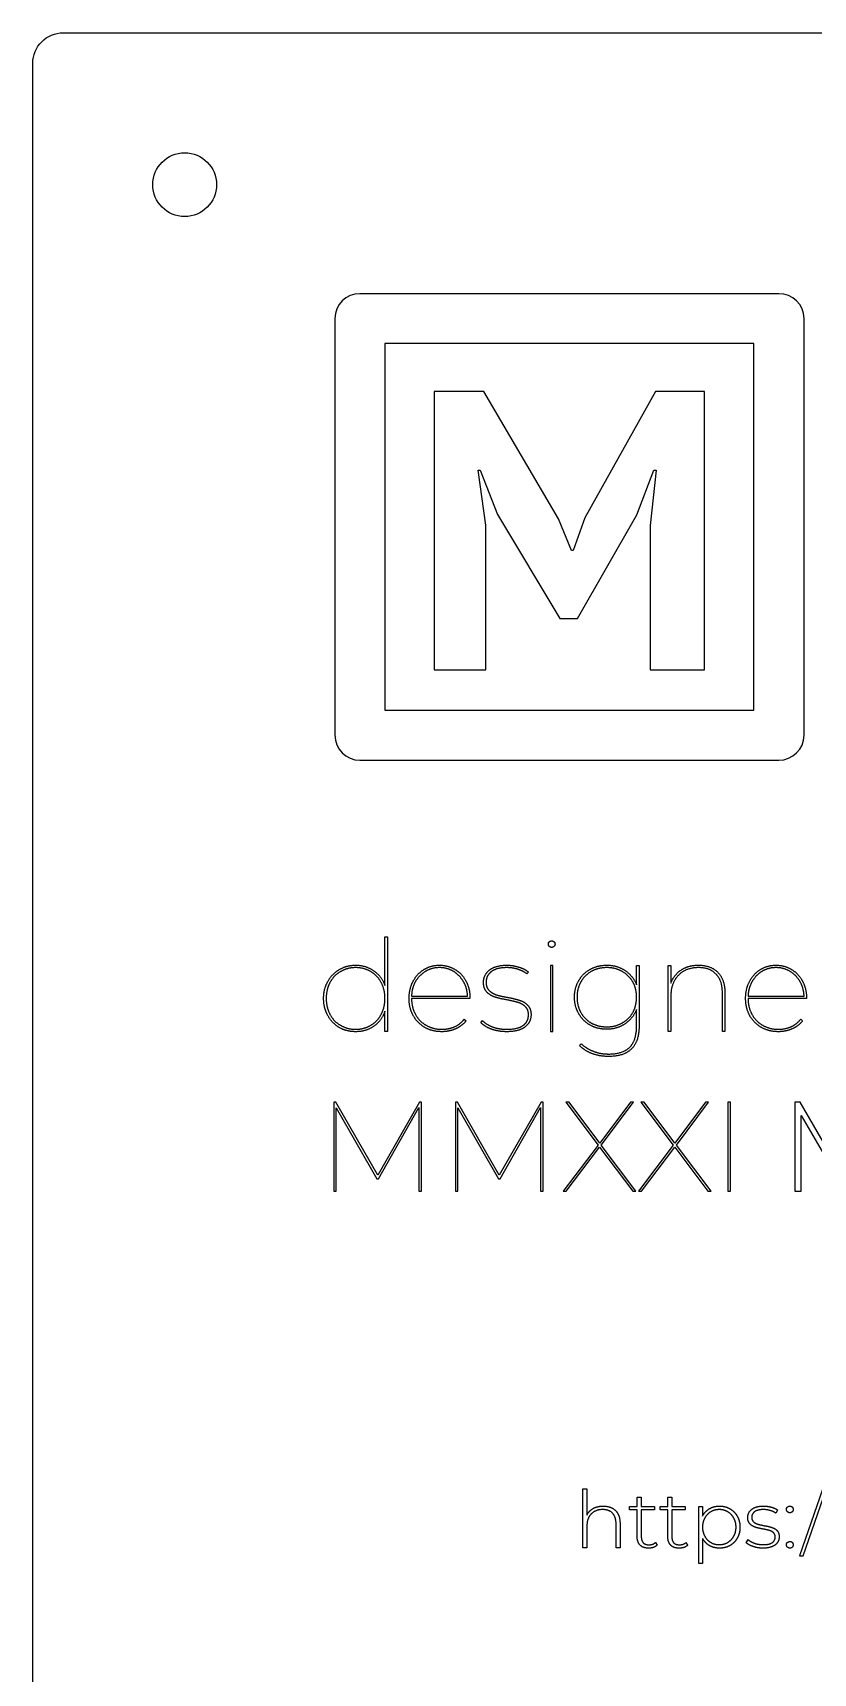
# Model space of a CAD drawing. Header units: millimetres. Extents: x 0 to 943, y 0 to 434.
# Drawn here: x 0 to 51.4, y 326 to 434 of the extents above; entities that cross this region are included whole.
import ezdxf

# ---------------------------------------------------------------- set-up
doc = ezdxf.new("R2010")
doc.units = ezdxf.units.MM
doc.header["$MEASUREMENT"] = 0
doc.layers.add('cut', color=7, linetype='Continuous')
doc.layers.add('engrave filled', color=160, linetype='Continuous')

msp = doc.modelspace()

# ---------------------------------------------------------------- linework, layer by layer
at = {"layer": 'cut'}
msp.add_lwpolyline([(2, 314, -0.414214), (0, 316), (0, 432, -0.414214), (2, 434), (941, 434, -0.414214), (943, 432), (943, 2, -0.414214), (941, 0), (2, 0, -0.414214), (0, 2), (0, 123, -0.414214), (2, 125), (123, 125, 0.414214), (125, 127), (125, 312, 0.414214), (123, 314)], format="xyb", close=True, dxfattribs=at)
msp.add_circle((10, 424), 2.1, dxfattribs=at)
at = {"layer": 'engrave filled'}
for p, q in [((23.19, 371.26), (23.19, 374.46)), ((23.19, 374.46), (23.36, 374.46)), ((23.36, 374.46), (23.36, 368.24)), ((32.64, 372.15), (32.54, 372.02)), ((39.76, 371.31), (39.76, 372.57)), ((39.76, 372.57), (39.93, 372.57)), ((39.93, 372.57), (39.93, 368.63)), ((41.85, 368.24), (41.85, 372.57)), ((41.85, 372.57), (42.02, 372.57)), ((42.02, 372.57), (42.02, 371.42)), ((24.94, 370.57), (28.63, 370.57)), ((42.02, 370.6), (42.02, 368.24)), ((45.41, 368.24), (45.41, 370.8)), ((45.57, 370.8), (45.57, 368.24)), ((47.1, 370.57), (50.79, 370.57)), ((23.19, 368.24), (23.19, 369.57)), ((28.79, 370.41), (24.94, 370.41)), ((28.79, 370.45), (28.79, 370.41)), ((39.76, 368.6), (39.76, 369.69)), ((50.95, 370.41), (47.1, 370.41)), ((50.95, 370.45), (50.95, 370.41)), ((28.41, 369.05), (28.53, 368.93)), ((29.51, 368.81), (29.61, 368.95)), ((50.57, 369.05), (50.69, 368.93)), ((23.36, 368.24), (23.19, 368.24)), ((36, 367.31), (36.12, 367.43)), ((42.02, 368.24), (41.85, 368.24)), ((45.57, 368.24), (45.41, 368.24)), ((36.23, 334.23), (36.23, 338.11)), ((36.23, 338.11), (36.49, 338.11)), ((36.49, 338.11), (36.49, 336.39)), ((39.8, 336.96), (39.8, 337.56)), ((39.8, 337.56), (40.07, 337.56)), ((40.07, 337.56), (40.07, 336.96)), ((41.82, 336.96), (41.82, 337.56)), ((41.82, 337.56), (42.08, 337.56)), ((42.08, 337.56), (42.08, 336.96)), ((39.3, 336.74), (39.3, 336.96)), ((39.3, 336.96), (39.8, 336.96)), ((39.8, 336.74), (39.3, 336.74)), ((39.8, 334.95), (39.8, 336.74)), ((40.07, 336.96), (40.94, 336.96)), ((40.94, 336.74), (40.07, 336.74)), ((40.07, 336.74), (40.07, 334.98)), ((40.94, 336.96), (40.94, 336.74)), ((41.31, 336.74), (41.31, 336.96)), ((41.31, 336.96), (41.82, 336.96)), ((41.82, 336.74), (41.31, 336.74)), ((41.82, 334.95), (41.82, 336.74)), ((42.08, 336.96), (42.95, 336.96)), ((42.95, 336.74), (42.08, 336.74)), ((42.08, 336.74), (42.08, 334.98)), ((42.95, 336.96), (42.95, 336.74)), ((43.85, 333.21), (43.85, 336.96)), ((43.85, 336.96), (44.1, 336.96)), ((44.1, 336.96), (44.1, 336.32)), ((49.05, 336.72), (48.93, 336.51)), ((36.49, 335.68), (36.49, 334.23)), ((38.41, 334.23), (38.41, 335.8)), ((38.67, 335.83), (38.67, 334.23)), ((36.49, 334.23), (36.23, 334.23)), ((38.67, 334.23), (38.41, 334.23)), ((41, 334.58), (41.11, 334.4)), ((43.01, 334.58), (43.12, 334.4)), ((44.11, 334.85), (44.11, 333.21)), ((46.98, 334.56), (47.1, 334.77)), ((44.11, 333.21), (43.85, 333.21))]:
    msp.add_line(p, q, dxfattribs=at)
msp.add_lwpolyline([(21.54, 416.82, 0.413703), (19.89, 415.18), (19.89, 387.74, 0.413703), (21.54, 386.1), (49.13, 386.1, 0.414066), (50.79, 387.74), (50.79, 415.18, 0.414066), (49.13, 416.82)], format="xyb", close=True, dxfattribs=at)
for points in [[(47.48, 413.53), (23.19, 413.53), (23.19, 389.4), (47.48, 389.4)], [(41.05, 405.19), (40.66, 401.55), (40.66, 392.04), (44.24, 392.04), (44.24, 410.37), (41, 410.37), (36.36, 402.05), (35.58, 399.9), (35.47, 399.9), (34.61, 401.99), (29.71, 410.37), (26.44, 410.37), (26.44, 392.04), (29.84, 392.04), (29.84, 401.57), (29.32, 405.19), (29.45, 405.19), (30.6, 402.28), (34.71, 395.42), (35.87, 395.42), (39.77, 402.26), (40.89, 405.19)], [(34.25, 372.57), (34.09, 372.57), (34.09, 368.24), (34.25, 368.24)], [(25.6, 357.71), (25.6, 363.58), (25.46, 363.58), (22.71, 358.77), (19.96, 363.58), (19.82, 363.58), (19.82, 357.71), (19.98, 357.71), (19.98, 363.2), (22.66, 358.54), (22.76, 358.54), (25.43, 363.22), (25.43, 357.71)], [(33.61, 357.71), (33.61, 363.58), (33.47, 363.58), (30.72, 358.77), (27.97, 363.58), (27.83, 363.58), (27.83, 357.71), (27.99, 357.71), (27.99, 363.2), (30.67, 358.54), (30.77, 358.54), (33.44, 363.22), (33.44, 357.71)], [(37.32, 360.62), (39.51, 357.71), (39.72, 357.71), (37.43, 360.74), (39.55, 363.58), (39.35, 363.58), (37.33, 360.87), (35.31, 363.58), (35.1, 363.58), (37.22, 360.74), (34.93, 357.71), (35.13, 357.71)], [(42.27, 360.62), (44.46, 357.71), (44.67, 357.71), (42.38, 360.74), (44.5, 363.58), (44.3, 363.58), (42.28, 360.87), (40.26, 363.58), (40.05, 363.58), (42.17, 360.74), (39.88, 357.71), (40.08, 357.71)], [(45.95, 363.58), (45.78, 363.58), (45.78, 357.71), (45.95, 357.71)], [(55.72, 362.73), (55.73, 357.71), (56.15, 357.71), (56.14, 363.58), (55.79, 363.58), (53.16, 359.04), (50.54, 363.58), (50.18, 363.58), (50.18, 357.71), (50.6, 357.71), (50.6, 362.71), (53.05, 358.49), (53.26, 358.49)], [(52.45, 338.64), (52.21, 338.64), (50.48, 333.7), (50.72, 333.7)]]:
    msp.add_lwpolyline(points, close=True, dxfattribs=at)
for points in [[(33.95, 373.99), (33.95, 374.08), (34.01, 374.14)], [(34.01, 373.84), (33.95, 373.91), (33.95, 373.99)], [(34.01, 374.14), (34.08, 374.21), (34.17, 374.21)], [(34.17, 373.77), (34.08, 373.77), (34.01, 373.84)], [(34.17, 374.21), (34.25, 374.21), (34.32, 374.14)], [(34.32, 373.84), (34.25, 373.77), (34.17, 373.77)], [(34.32, 374.14), (34.39, 374.08), (34.39, 373.99)], [(34.39, 373.99), (34.39, 373.91), (34.32, 373.84)], [(19.43, 371.53), (19.71, 372.04), (20.18, 372.31)], [(20.27, 372.18), (19.82, 371.93), (19.57, 371.46)], [(20.18, 372.31), (20.67, 372.6), (21.26, 372.6)], [(21.26, 372.44), (20.71, 372.44), (20.27, 372.18)], [(21.26, 372.6), (21.93, 372.6), (22.45, 372.23)], [(22.25, 372.18), (21.8, 372.44), (21.26, 372.44)], [(22.94, 371.46), (22.69, 371.93), (22.25, 372.18)], [(22.45, 372.23), (22.98, 371.87), (23.19, 371.26)], [(25.04, 371.53), (25.3, 372.04), (25.75, 372.31)], [(25.87, 372.2), (25.46, 371.95), (25.2, 371.53)], [(25.75, 372.31), (26.21, 372.6), (26.78, 372.6)], [(26.78, 372.44), (26.28, 372.44), (25.87, 372.2)], [(26.78, 372.6), (27.34, 372.6), (27.8, 372.32)], [(27.69, 372.2), (27.28, 372.44), (26.78, 372.44)], [(28.35, 371.53), (28.1, 371.95), (27.69, 372.2)], [(27.8, 372.32), (28.26, 372.05), (28.52, 371.56)], [(29.68, 371.48), (29.68, 371.95), (30.06, 372.27)], [(30.19, 372.17), (29.85, 371.91), (29.85, 371.48)], [(30.06, 372.27), (30.46, 372.6), (31.21, 372.6)], [(31.21, 372.44), (30.53, 372.44), (30.19, 372.17)], [(31.21, 372.6), (31.61, 372.6), (32.01, 372.47)], [(31.94, 372.33), (31.59, 372.44), (31.21, 372.44)], [(32.54, 372.02), (32.29, 372.22), (31.94, 372.33)], [(32.01, 372.47), (32.4, 372.36), (32.64, 372.15)], [(35.95, 371.58), (36.22, 372.06), (36.71, 372.33)], [(36.78, 372.19), (36.34, 371.94), (36.09, 371.5)], [(36.71, 372.33), (37.19, 372.6), (37.8, 372.6)], [(37.8, 372.44), (37.24, 372.44), (36.78, 372.19)], [(37.8, 372.6), (38.48, 372.6), (39, 372.25)], [(38.8, 372.19), (38.36, 372.44), (37.8, 372.44)], [(39.51, 371.5), (39.26, 371.94), (38.8, 372.19)], [(39, 372.25), (39.53, 371.89), (39.76, 371.31)], [(42.02, 371.42), (42.22, 371.97), (42.69, 372.28)], [(42.51, 371.93), (42.02, 371.43), (42.02, 370.6)], [(43.85, 372.44), (43, 372.44), (42.51, 371.93)], [(42.69, 372.28), (43.16, 372.6), (43.84, 372.6)], [(43.84, 372.6), (44.65, 372.6), (45.11, 372.13)], [(44.99, 372.01), (44.59, 372.44), (43.85, 372.44)], [(45.41, 370.8), (45.41, 371.59), (44.99, 372.01)], [(45.11, 372.13), (45.57, 371.67), (45.57, 370.8)], [(47.2, 371.53), (47.46, 372.04), (47.91, 372.31)], [(48.03, 372.2), (47.62, 371.95), (47.37, 371.53)], [(47.91, 372.31), (48.37, 372.6), (48.94, 372.6)], [(48.94, 372.44), (48.44, 372.44), (48.03, 372.2)], [(48.94, 372.6), (49.5, 372.6), (49.96, 372.32)], [(49.85, 372.2), (49.44, 372.44), (48.94, 372.44)], [(50.52, 371.53), (50.26, 371.95), (49.85, 372.2)], [(49.96, 372.32), (50.42, 372.05), (50.68, 371.56)], [(19.15, 370.41), (19.15, 371.04), (19.43, 371.53)], [(19.57, 371.46), (19.32, 371), (19.32, 370.41)], [(23.19, 370.41), (23.19, 371), (22.94, 371.46)], [(24.78, 370.41), (24.78, 371.04), (25.04, 371.53)], [(25.2, 371.53), (24.96, 371.1), (24.94, 370.57)], [(28.63, 370.57), (28.61, 371.1), (28.35, 371.53)], [(28.52, 371.56), (28.79, 371.07), (28.79, 370.45)], [(29.89, 370.84), (29.68, 371.07), (29.68, 371.48)], [(29.85, 371.48), (29.85, 371.14), (30.05, 370.94)], [(30.42, 370.5), (30.11, 370.61), (29.89, 370.84)], [(30.05, 370.94), (30.24, 370.75), (30.52, 370.65)], [(30.52, 370.65), (30.81, 370.56), (31.28, 370.48)], [(35.67, 370.5), (35.67, 371.1), (35.95, 371.58)], [(36.09, 371.5), (35.84, 371.06), (35.84, 370.5)], [(39.76, 370.5), (39.76, 371.06), (39.51, 371.5)], [(46.94, 370.41), (46.94, 371.04), (47.2, 371.53)], [(47.37, 371.53), (47.12, 371.1), (47.1, 370.57)], [(50.79, 370.57), (50.77, 371.1), (50.52, 371.53)], [(50.68, 371.56), (50.95, 371.07), (50.95, 370.45)], [(19.43, 369.28), (19.15, 369.78), (19.15, 370.41)], [(19.32, 370.41), (19.32, 369.83), (19.57, 369.36)], [(23.19, 369.57), (22.98, 368.95), (22.46, 368.58)], [(22.94, 369.36), (23.19, 369.83), (23.19, 370.41)], [(25.05, 369.28), (24.78, 369.78), (24.78, 370.41)], [(24.94, 370.41), (24.94, 369.83), (25.2, 369.36)], [(31.24, 370.31), (30.73, 370.4), (30.42, 370.5)], [(31.99, 370.13), (31.72, 370.22), (31.24, 370.31)], [(31.28, 370.48), (31.79, 370.38), (32.09, 370.28)], [(32.45, 369.85), (32.27, 370.04), (31.99, 370.13)], [(32.09, 370.28), (32.39, 370.18), (32.6, 369.95)], [(32.64, 369.34), (32.64, 369.67), (32.45, 369.85)], [(32.6, 369.95), (32.81, 369.73), (32.81, 369.34)], [(35.95, 369.41), (35.67, 369.89), (35.67, 370.5)], [(35.84, 370.5), (35.84, 369.93), (36.09, 369.48)], [(36.09, 369.48), (36.34, 369.04), (36.78, 368.79)], [(38.8, 368.79), (39.26, 369.04), (39.51, 369.48)], [(39.76, 369.69), (39.53, 369.1), (39, 368.74)], [(39.51, 369.48), (39.76, 369.93), (39.76, 370.5)], [(47.21, 369.28), (46.94, 369.78), (46.94, 370.41)], [(47.1, 370.41), (47.1, 369.83), (47.36, 369.36)], [(20.18, 368.49), (19.71, 368.78), (19.43, 369.28)], [(19.57, 369.36), (19.82, 368.89), (20.27, 368.64)], [(21.26, 368.22), (20.67, 368.22), (20.18, 368.49)], [(20.27, 368.64), (20.71, 368.38), (21.26, 368.38)], [(21.26, 368.38), (21.8, 368.38), (22.25, 368.64)], [(22.46, 368.58), (21.94, 368.22), (21.26, 368.22)], [(22.25, 368.64), (22.69, 368.89), (22.94, 369.36)], [(25.82, 368.49), (25.34, 368.78), (25.05, 369.28)], [(25.2, 369.36), (25.46, 368.89), (25.91, 368.64)], [(26.94, 368.22), (26.32, 368.22), (25.82, 368.49)], [(25.91, 368.64), (26.37, 368.38), (26.94, 368.38)], [(26.94, 368.38), (27.38, 368.38), (27.77, 368.54)], [(27.83, 368.4), (27.41, 368.22), (26.94, 368.22)], [(27.77, 368.54), (28.16, 368.72), (28.41, 369.05)], [(28.53, 368.93), (28.25, 368.58), (27.83, 368.4)], [(30.22, 368.38), (29.76, 368.55), (29.51, 368.81)], [(29.61, 368.95), (29.86, 368.7), (30.28, 368.53)], [(31.2, 368.22), (30.68, 368.22), (30.22, 368.38)], [(30.28, 368.53), (30.71, 368.38), (31.2, 368.38)], [(31.2, 368.38), (31.94, 368.38), (32.29, 368.63)], [(32.4, 368.52), (31.99, 368.22), (31.2, 368.22)], [(32.29, 368.63), (32.64, 368.89), (32.64, 369.34)], [(32.81, 369.34), (32.81, 368.83), (32.4, 368.52)], [(36.71, 368.65), (36.22, 368.93), (35.95, 369.41)], [(37.8, 368.38), (37.19, 368.38), (36.71, 368.65)], [(36.78, 368.79), (37.24, 368.54), (37.8, 368.54)], [(37.8, 368.54), (38.36, 368.54), (38.8, 368.79)], [(39, 368.74), (38.48, 368.38), (37.8, 368.38)], [(39.31, 367.2), (39.76, 367.65), (39.76, 368.6)], [(39.93, 368.63), (39.93, 367.59), (39.43, 367.09)], [(47.99, 368.49), (47.5, 368.78), (47.21, 369.28)], [(47.36, 369.36), (47.62, 368.89), (48.07, 368.64)], [(49.1, 368.22), (48.48, 368.22), (47.99, 368.49)], [(48.07, 368.64), (48.53, 368.38), (49.1, 368.38)], [(49.1, 368.38), (49.54, 368.38), (49.93, 368.54)], [(49.99, 368.4), (49.57, 368.22), (49.1, 368.22)], [(49.93, 368.54), (50.32, 368.72), (50.57, 369.05)], [(50.69, 368.93), (50.41, 368.58), (49.99, 368.4)], [(36.82, 366.78), (36.31, 366.98), (36, 367.31)], [(36.12, 367.43), (36.46, 367.1), (36.92, 366.93)], [(37.92, 366.59), (37.33, 366.59), (36.82, 366.78)], [(36.92, 366.93), (37.38, 366.75), (37.92, 366.75)], [(37.92, 366.75), (38.86, 366.75), (39.31, 367.2)], [(39.43, 367.09), (38.94, 366.59), (37.92, 366.59)], [(36.49, 336.39), (36.63, 336.67), (36.91, 336.83)], [(36.77, 336.46), (36.49, 336.17), (36.49, 335.68)], [(37.53, 336.75), (37.05, 336.75), (36.77, 336.46)], [(36.91, 336.83), (37.19, 336.98), (37.56, 336.98)], [(38.18, 336.51), (37.95, 336.75), (37.53, 336.75)], [(37.56, 336.98), (38.08, 336.98), (38.38, 336.68)], [(38.41, 335.8), (38.41, 336.26), (38.18, 336.51)], [(38.38, 336.68), (38.67, 336.39), (38.67, 335.83)], [(44.1, 336.32), (44.26, 336.63), (44.55, 336.8)], [(44.25, 336.19), (44.1, 335.93), (44.1, 335.59)], [(44.64, 336.6), (44.39, 336.45), (44.25, 336.19)], [(44.55, 336.8), (44.85, 336.98), (45.22, 336.98)], [(45.2, 336.75), (44.89, 336.75), (44.64, 336.6)], [(45.77, 336.6), (45.52, 336.75), (45.2, 336.75)], [(45.22, 336.98), (45.6, 336.98), (45.91, 336.8)], [(46.16, 336.19), (46.02, 336.45), (45.77, 336.6)], [(45.91, 336.8), (46.22, 336.63), (46.39, 336.31)], [(46.31, 335.59), (46.31, 335.93), (46.16, 336.19)], [(46.39, 336.31), (46.57, 336), (46.57, 335.59)], [(47.08, 336.23), (47.08, 336.56), (47.35, 336.77)], [(47.22, 335.81), (47.08, 335.97), (47.08, 336.23)], [(47.53, 336.61), (47.34, 336.47), (47.34, 336.24)], [(47.34, 336.24), (47.34, 336.06), (47.45, 335.95)], [(47.35, 336.77), (47.62, 336.98), (48.12, 336.98)], [(48.11, 336.75), (47.73, 336.75), (47.53, 336.61)], [(48.55, 336.69), (48.34, 336.75), (48.11, 336.75)], [(48.12, 336.98), (48.38, 336.98), (48.63, 336.91)], [(48.93, 336.51), (48.77, 336.63), (48.55, 336.69)], [(48.63, 336.91), (48.89, 336.84), (49.05, 336.72)], [(49.63, 336.76), (49.63, 336.86), (49.7, 336.92)], [(49.7, 336.6), (49.63, 336.67), (49.63, 336.76)], [(49.7, 336.92), (49.77, 336.98), (49.85, 336.98)], [(49.85, 336.54), (49.77, 336.54), (49.7, 336.6)], [(49.85, 336.98), (49.94, 336.98), (50.01, 336.92)], [(50.01, 336.6), (49.94, 336.54), (49.85, 336.54)], [(50.01, 336.92), (50.07, 336.86), (50.07, 336.76)], [(50.07, 336.76), (50.07, 336.67), (50.01, 336.6)], [(40, 334.4), (39.8, 334.6), (39.8, 334.95)], [(40.07, 334.98), (40.07, 334.71), (40.19, 334.57)], [(42.01, 334.4), (41.82, 334.6), (41.82, 334.95)], [(42.08, 334.98), (42.08, 334.71), (42.2, 334.57)], [(44.1, 335.59), (44.1, 335.26), (44.25, 335)], [(44.25, 335), (44.39, 334.74), (44.64, 334.59)], [(45.77, 334.59), (46.02, 334.74), (46.16, 335)], [(46.16, 335), (46.31, 335.26), (46.31, 335.59)], [(46.57, 335.59), (46.57, 335.19), (46.39, 334.87)], [(47.56, 335.59), (47.36, 335.66), (47.22, 335.81)], [(47.45, 335.95), (47.56, 335.85), (47.72, 335.8)], [(48.08, 335.47), (47.76, 335.53), (47.56, 335.59)], [(47.72, 335.8), (47.88, 335.75), (48.17, 335.69)], [(48.52, 335.37), (48.36, 335.42), (48.08, 335.47)], [(48.17, 335.69), (48.49, 335.64), (48.68, 335.57)], [(48.78, 335.22), (48.68, 335.32), (48.52, 335.37)], [(48.68, 335.57), (48.88, 335.51), (49.02, 335.36)], [(48.69, 334.57), (48.89, 334.71), (48.89, 334.95)], [(48.89, 334.95), (48.89, 335.12), (48.78, 335.22)], [(49.15, 334.96), (49.15, 334.62), (48.87, 334.41)], [(49.02, 335.36), (49.15, 335.21), (49.15, 334.96)], [(40.55, 334.21), (40.19, 334.21), (40, 334.4)], [(40.19, 334.57), (40.32, 334.43), (40.57, 334.43)], [(40.86, 334.25), (40.71, 334.21), (40.55, 334.21)], [(40.57, 334.43), (40.83, 334.43), (41, 334.58)], [(41.11, 334.4), (41.01, 334.31), (40.86, 334.25)], [(42.56, 334.21), (42.2, 334.21), (42.01, 334.4)], [(42.2, 334.57), (42.33, 334.43), (42.59, 334.43)], [(42.87, 334.25), (42.72, 334.21), (42.56, 334.21)], [(42.59, 334.43), (42.84, 334.43), (43.01, 334.58)], [(43.12, 334.4), (43.02, 334.31), (42.87, 334.25)], [(44.57, 334.37), (44.27, 334.55), (44.11, 334.85)], [(45.22, 334.21), (44.86, 334.21), (44.57, 334.37)], [(44.64, 334.59), (44.89, 334.44), (45.2, 334.44)], [(45.2, 334.44), (45.52, 334.44), (45.77, 334.59)], [(45.91, 334.38), (45.6, 334.21), (45.22, 334.21)], [(46.39, 334.87), (46.22, 334.56), (45.91, 334.38)], [(47.45, 334.31), (47.15, 334.41), (46.98, 334.56)], [(47.1, 334.77), (47.27, 334.63), (47.53, 334.53)], [(48.07, 334.21), (47.74, 334.21), (47.45, 334.31)], [(47.53, 334.53), (47.8, 334.44), (48.08, 334.44)], [(48.87, 334.41), (48.59, 334.21), (48.07, 334.21)], [(48.08, 334.44), (48.5, 334.44), (48.69, 334.57)], [(49.63, 334.43), (49.63, 334.53), (49.7, 334.59)], [(49.7, 334.27), (49.63, 334.34), (49.63, 334.43)], [(49.7, 334.59), (49.77, 334.65), (49.85, 334.65)], [(49.85, 334.21), (49.77, 334.21), (49.7, 334.27)], [(49.85, 334.65), (49.94, 334.65), (50.01, 334.59)], [(50.01, 334.27), (49.94, 334.21), (49.85, 334.21)], [(50.01, 334.59), (50.07, 334.53), (50.07, 334.43)], [(50.07, 334.43), (50.07, 334.34), (50.01, 334.27)]]:
    msp.add_open_spline(points, degree=2, dxfattribs=at)

doc.saveas('drawing.dxf')
